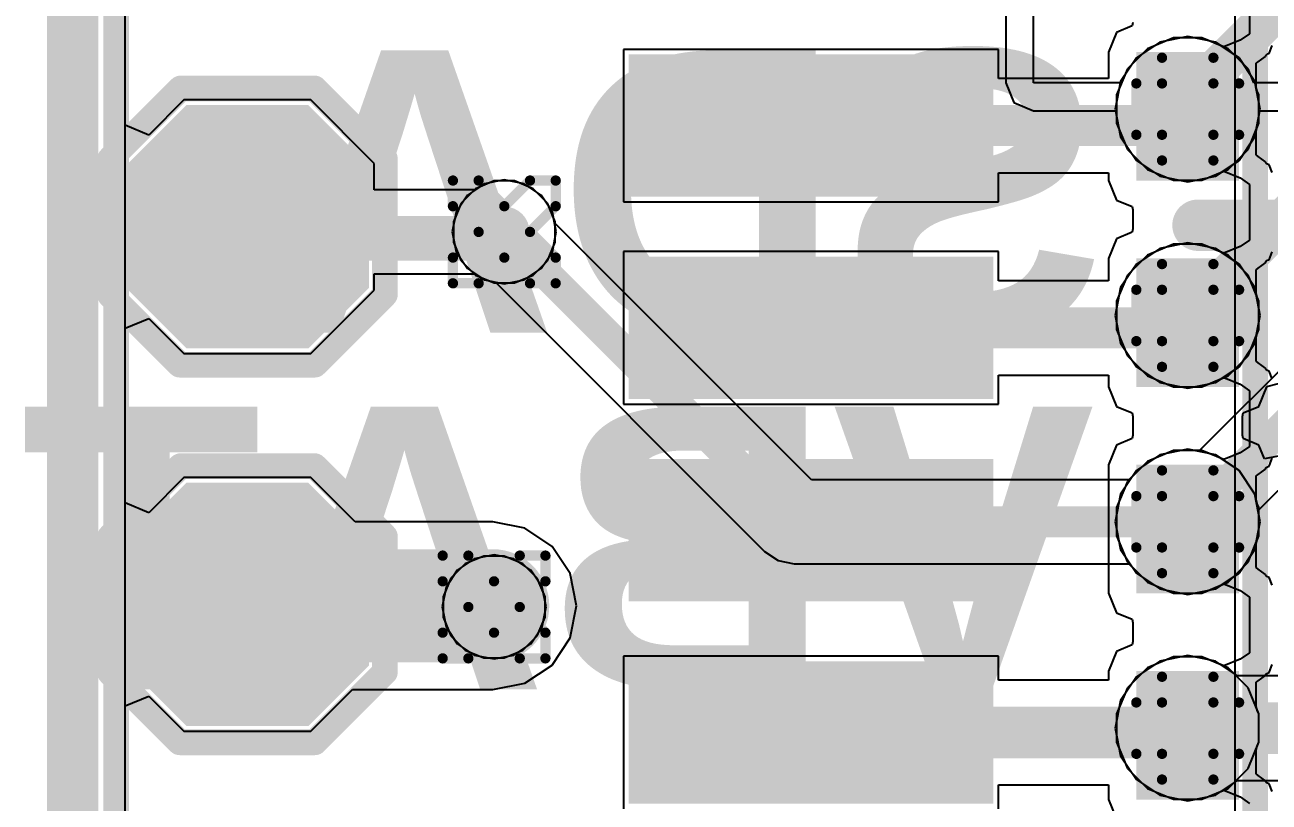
# Model space of a CAD drawing. Header units: inches. Extents: x 3 to 215, y 2 to 215.
# Drawn here: x 2.8657 to 3.1078, y 2.884 to 3.0353 of the extents above; entities that cross this region are included whole.
import ezdxf

# ---------------------------------------------------------------- set-up
doc = ezdxf.new("R2010")
doc.units = ezdxf.units.IN
doc.header["$MEASUREMENT"] = 0
for name, color, linetype in [('Board_Outline', 56, 'Continuous'), ('Bottom Layer', 5, 'Continuous'), ('Bottom Overlay', 54, 'Continuous'), ('Bottom Paste', 16, 'Continuous'), ('Bottom Solder', 6, 'Continuous'), ('Dimension', 6, 'Continuous'), ('Drill Drawing', 1, 'Continuous'), ('Layer 1', 16, 'Continuous'), ('Layer 2', 76, 'Continuous'), ('Pad Holes', 156, 'Continuous'), ('Top Layer', 1, 'Continuous'), ('Top Overlay', 2, 'Continuous'), ('Top Paste', 8, 'Continuous'), ('Top Solder', 216, 'Continuous'), ('Via Holes', 16, 'Continuous')]:
    doc.layers.add(name, color=color, linetype=linetype)
doc.styles.add('Arial_Bold', font='', dxfattribs={"height": 0.2})
doc.styles.get('Arial_Bold').set_extended_font_data('Arial', bold=True)

# ---------------------------------------------------------------- blocks, each defined once
blk = doc.blocks.new('ESP32_C3_MINI_1_H4_16')
at = {"layer": 'Board_Outline'}
blk.add_line((0.26378, -0.22441), (0.26378, 0.43701), dxfattribs=at)
at = {"layer": 'Top Overlay', "const_width": 0.005}
blk.add_lwpolyline([(0.25984, 0.43307), (0.25984, -0.22047)], dxfattribs=at)
blk = doc.blocks.new('T____________0_5___B_31')
at = {"layer": 'Bottom Layer'}
blk.add_hatch(color=5, dxfattribs=at).paths.add_polyline_path([(0.00984, 0.01969), (-0.00984, 0.01969), (-0.01969, 0.00984), (-0.01969, -0.00984), (-0.00984, -0.01969), (0.00984, -0.01969), (0.01969, -0.00984), (0.01969, 0.00984)])
at = {"layer": 'Bottom Paste'}
blk.add_hatch(color=16, dxfattribs=at).paths.add_polyline_path([(0.00984, 0.01969), (-0.00984, 0.01969), (-0.01969, 0.00984), (-0.01969, -0.00984), (-0.00984, -0.01969), (0.00984, -0.01969), (0.01969, -0.00984), (0.01969, 0.00984)])
at = {"layer": 'Bottom Solder'}
blk.add_hatch(color=6, dxfattribs=at).paths.add_polyline_path([(0.01184, 0.02369), (-0.01184, 0.02369), (-0.02369, 0.01184), (-0.02369, -0.01184), (-0.01184, -0.02369), (0.01184, -0.02369), (0.02369, -0.01184), (0.02369, 0.01184)])
at = {"layer": 'Bottom Overlay', "const_width": 0.005}
for points in [[(-0.01328, 0.02672), (-0.02684, 0.01316)], [(-0.01328, 0.02672), (0.01318, 0.02672)], [(0.01318, 0.02672), (0.02692, 0.01299)], [(-0.02684, 0.01316), (-0.02684, -0.01312)], [(0.02692, 0.01299), (0.02692, -0.01308)], [(-0.02684, -0.01312), (-0.01321, -0.02675)], [(0.02692, -0.01308), (0.01325, -0.02675)], [(-0.01321, -0.02675), (0.01325, -0.02675)]]:
    blk.add_lwpolyline(points, dxfattribs=at)
at = {"layer": 'Bottom Overlay', "const_width": 0.0025}
for points in [[(-0.01453, 0.02672, 1), (-0.01203, 0.02672, 1)], [(-0.01453, 0.02672, 1), (-0.01203, 0.02672, 1)], [(0.01193, 0.02672, 1), (0.01443, 0.02672, 1)], [(0.01193, 0.02672, 1), (0.01443, 0.02672, 1)], [(-0.02809, 0.01316, 1), (-0.02559, 0.01316, 1)], [(-0.02809, 0.01316, 1), (-0.02559, 0.01316, 1)], [(0.02567, 0.01299, 1), (0.02817, 0.01299, 1)], [(0.02567, 0.01299, 1), (0.02817, 0.01299, 1)], [(-0.02809, -0.01312, 1), (-0.02559, -0.01312, 1)], [(-0.02809, -0.01312, 1), (-0.02559, -0.01312, 1)], [(0.02567, -0.01308, 1), (0.02817, -0.01308, 1)], [(0.02567, -0.01308, 1), (0.02817, -0.01308, 1)], [(-0.01446, -0.02675, 1), (-0.01196, -0.02675, 1)], [(-0.01446, -0.02675, 1), (-0.01196, -0.02675, 1)], [(0.012, -0.02675, 1), (0.0145, -0.02675, 1)], [(0.012, -0.02675, 1), (0.0145, -0.02675, 1)]]:
    blk.add_lwpolyline(points, format="xyb", close=True, dxfattribs=at)
blk = doc.blocks.new('T____________0_5___B_34')
at = {"layer": 'Bottom Layer'}
blk.add_hatch(color=5, dxfattribs=at).paths.add_polyline_path([(0.00984, 0.01969), (-0.00984, 0.01969), (-0.01969, 0.00984), (-0.01969, -0.00984), (-0.00984, -0.01969), (0.00984, -0.01969), (0.01969, -0.00984), (0.01969, 0.00984)])
at = {"layer": 'Bottom Paste'}
blk.add_hatch(color=16, dxfattribs=at).paths.add_polyline_path([(0.00984, 0.01969), (-0.00984, 0.01969), (-0.01969, 0.00984), (-0.01969, -0.00984), (-0.00984, -0.01969), (0.00984, -0.01969), (0.01969, -0.00984), (0.01969, 0.00984)])
at = {"layer": 'Bottom Solder'}
blk.add_hatch(color=6, dxfattribs=at).paths.add_polyline_path([(0.01184, 0.02369), (-0.01184, 0.02369), (-0.02369, 0.01184), (-0.02369, -0.01184), (-0.01184, -0.02369), (0.01184, -0.02369), (0.02369, -0.01184), (0.02369, 0.01184)])
at = {"layer": 'Bottom Overlay', "const_width": 0.005}
for points in [[(-0.01328, 0.02672), (-0.02684, 0.01316)], [(-0.01328, 0.02672), (0.01318, 0.02672)], [(0.01318, 0.02672), (0.02692, 0.01299)], [(-0.02684, 0.01316), (-0.02684, -0.01312)], [(0.02692, 0.01299), (0.02692, -0.01308)], [(-0.02684, -0.01312), (-0.01321, -0.02675)], [(0.02692, -0.01308), (0.01325, -0.02675)], [(-0.01321, -0.02675), (0.01325, -0.02675)]]:
    blk.add_lwpolyline(points, dxfattribs=at)
at = {"layer": 'Bottom Overlay', "const_width": 0.0025}
for points in [[(-0.01453, 0.02672, 1), (-0.01203, 0.02672, 1)], [(-0.01453, 0.02672, 1), (-0.01203, 0.02672, 1)], [(0.01193, 0.02672, 1), (0.01443, 0.02672, 1)], [(0.01193, 0.02672, 1), (0.01443, 0.02672, 1)], [(-0.02809, 0.01316, 1), (-0.02559, 0.01316, 1)], [(-0.02809, 0.01316, 1), (-0.02559, 0.01316, 1)], [(0.02567, 0.01299, 1), (0.02817, 0.01299, 1)], [(0.02567, 0.01299, 1), (0.02817, 0.01299, 1)], [(-0.02809, -0.01312, 1), (-0.02559, -0.01312, 1)], [(-0.02809, -0.01312, 1), (-0.02559, -0.01312, 1)], [(0.02567, -0.01308, 1), (0.02817, -0.01308, 1)], [(0.02567, -0.01308, 1), (0.02817, -0.01308, 1)], [(-0.01446, -0.02675, 1), (-0.01196, -0.02675, 1)], [(-0.01446, -0.02675, 1), (-0.01196, -0.02675, 1)], [(0.012, -0.02675, 1), (0.0145, -0.02675, 1)], [(0.012, -0.02675, 1), (0.0145, -0.02675, 1)]]:
    blk.add_lwpolyline(points, format="xyb", close=True, dxfattribs=at)
blk = doc.blocks.new('V________T______36')
at = {"layer": 'Top Layer'}
for points in [[(-0.17323, 0.08514), (-0.12598, 0.08514), (-0.12598, 0.01427), (-0.17323, 0.01427)], [(0.12598, 0.08514), (0.17323, 0.08514), (0.17323, 0.01427), (0.12598, 0.01427)], [(-0.10827, -0.01821), (-0.08858, -0.01821), (-0.08858, -0.0812), (-0.10827, -0.0812)], [(-0.0689, -0.01821), (-0.04921, -0.01821), (-0.04921, -0.0812), (-0.0689, -0.0812)], [(-0.02953, -0.01821), (-0.00984, -0.01821), (-0.00984, -0.0812), (-0.02953, -0.0812)], [(0.00984, -0.01821), (0.02953, -0.01821), (0.02953, -0.0812), (0.00984, -0.0812)], [(0.04921, -0.01821), (0.0689, -0.01821), (0.0689, -0.0812), (0.04921, -0.0812)], [(0.08858, -0.01821), (0.10827, -0.01821), (0.10827, -0.0812), (0.08858, -0.0812)]]:
    blk.add_hatch(color=1, dxfattribs=at).paths.add_polyline_path(points)
at = {"layer": 'Top Paste'}
for points in [[(-0.17323, 0.08514), (-0.12598, 0.08514), (-0.12598, 0.01427), (-0.17323, 0.01427)], [(0.12598, 0.08514), (0.17323, 0.08514), (0.17323, 0.01427), (0.12598, 0.01427)], [(-0.10827, -0.01821), (-0.08858, -0.01821), (-0.08858, -0.0812), (-0.10827, -0.0812)], [(-0.0689, -0.01821), (-0.04921, -0.01821), (-0.04921, -0.0812), (-0.0689, -0.0812)], [(-0.02953, -0.01821), (-0.00984, -0.01821), (-0.00984, -0.0812), (-0.02953, -0.0812)], [(0.00984, -0.01821), (0.02953, -0.01821), (0.02953, -0.0812), (0.00984, -0.0812)], [(0.04921, -0.01821), (0.0689, -0.01821), (0.0689, -0.0812), (0.04921, -0.0812)], [(0.08858, -0.01821), (0.10827, -0.01821), (0.10827, -0.0812), (0.08858, -0.0812)]]:
    blk.add_hatch(color=8, dxfattribs=at).paths.add_polyline_path(points)
at = {"layer": 'Top Solder'}
for points in [[(-0.17723, 0.08914), (-0.12198, 0.08914), (-0.12198, 0.01027), (-0.17723, 0.01027)], [(0.12198, 0.08914), (0.17723, 0.08914), (0.17723, 0.01027), (0.12198, 0.01027)], [(-0.11227, -0.01421), (-0.08458, -0.01421), (-0.08458, -0.0852), (-0.11227, -0.0852)], [(-0.0729, -0.01421), (-0.04521, -0.01421), (-0.04521, -0.0852), (-0.0729, -0.0852)], [(-0.03353, -0.01421), (-0.00584, -0.01421), (-0.00584, -0.0852), (-0.03353, -0.0852)], [(0.00584, -0.01421), (0.03353, -0.01421), (0.03353, -0.0852), (0.00584, -0.0852)], [(0.04521, -0.01421), (0.0729, -0.01421), (0.0729, -0.0852), (0.04521, -0.0852)], [(0.08458, -0.01421), (0.11227, -0.01421), (0.11227, -0.0852), (0.08458, -0.0852)]]:
    blk.add_hatch(color=216, dxfattribs=at).paths.add_polyline_path(points)
at = {"layer": 'Top Overlay', "const_width": 0.005}
for points in [[(-0.11356, 0.08556), (0.11544, 0.08556)], [(-0.15981, -0.00474), (-0.15981, -0.04528)], [(0.15981, -0.00474), (0.15981, -0.04528)], [(-0.15981, -0.04528), (-0.12128, -0.04528)], [(0.12128, -0.04528), (0.15981, -0.04528)], [(-0.124, -0.056), (-0.124, -0.066)], [(-0.124, -0.056), (-0.119, -0.061)], [(-0.119, -0.061), (-0.124, -0.066)]]:
    blk.add_lwpolyline(points, dxfattribs=at)
at = {"layer": 'Top Overlay', "const_width": 0.0025}
for points in [[(-0.11481, 0.08556, 1), (-0.11231, 0.08556, 1)], [(0.11419, 0.08556, 1), (0.11669, 0.08556, 1)], [(-0.16106, -0.00474, 1), (-0.15856, -0.00474, 1)], [(0.15856, -0.00474, 1), (0.16106, -0.00474, 1)], [(-0.16106, -0.04528, 1), (-0.15856, -0.04528, 1)], [(-0.16106, -0.04528, 1), (-0.15856, -0.04528, 1)], [(-0.12253, -0.04528, 1), (-0.12003, -0.04528, 1)], [(0.12003, -0.04528, 1), (0.12253, -0.04528, 1)], [(0.15856, -0.04528, 1), (0.16106, -0.04528, 1)], [(0.15856, -0.04528, 1), (0.16106, -0.04528, 1)], [(-0.12525, -0.056, 1), (-0.12275, -0.056, 1)], [(-0.12525, -0.056, 1), (-0.12275, -0.056, 1)], [(-0.12025, -0.061, 1), (-0.11775, -0.061, 1)], [(-0.12025, -0.061, 1), (-0.11775, -0.061, 1)], [(-0.12525, -0.066, 1), (-0.12275, -0.066, 1)], [(-0.12525, -0.066, 1), (-0.12275, -0.066, 1)]]:
    blk.add_lwpolyline(points, format="xyb", close=True, dxfattribs=at)

msp = doc.modelspace()

# ---------------------------------------------------------------- hatches: boundary and pattern name
at = {"layer": 'Bottom Layer'}
h = msp.add_hatch(color=5, dxfattribs=at)
edge = h.paths.add_edge_path()
edge.add_arc((2.959, 2.995), 0.00492, 0, 360)
h = msp.add_hatch(color=5, dxfattribs=at)
edge = h.paths.add_edge_path()
edge.add_arc((2.957, 2.922), 0.00492, 0, 360)
at = {"layer": 'Bottom Solder'}
h = msp.add_hatch(color=6, dxfattribs=at)
edge = h.paths.add_edge_path()
edge.add_arc((3.092, 3.0189), 0.00886, 0, 360)
h = msp.add_hatch(color=6, dxfattribs=at)
edge = h.paths.add_edge_path()
edge.add_arc((3.092, 2.97874), 0.00886, 0, 360)
h = msp.add_hatch(color=6, dxfattribs=at)
edge = h.paths.add_edge_path()
edge.add_arc((3.092, 2.93858), 0.00886, 0, 360)
h = msp.add_hatch(color=6, dxfattribs=at)
edge = h.paths.add_edge_path()
edge.add_arc((3.092, 2.89842), 0.00886, 0, 360)
at = {"layer": 'Layer 1'}
h = msp.add_hatch(color=16, dxfattribs=at)
edge = h.paths.add_edge_path()
edge.add_arc((2.959, 2.995), 0.00492, 0, 360)
h = msp.add_hatch(color=16, dxfattribs=at)
edge = h.paths.add_edge_path()
edge.add_arc((2.957, 2.922), 0.00492, 0, 360)
at = {"layer": 'Layer 2'}
h = msp.add_hatch(color=76, dxfattribs=at)
edge = h.paths.add_edge_path()
edge.add_arc((2.959, 2.995), 0.00492, 0, 360)
h = msp.add_hatch(color=76, dxfattribs=at)
edge = h.paths.add_edge_path()
edge.add_arc((2.957, 2.922), 0.00492, 0, 360)
at = {"layer": 'Pad Holes'}
h = msp.add_hatch(color=7, dxfattribs=at)
edge = h.paths.add_edge_path()
edge.add_arc((3.092, 3.0189), 0.00886, 0, 360)
h = msp.add_hatch(color=7, dxfattribs=at)
edge = h.paths.add_edge_path()
edge.add_arc((3.092, 2.97874), 0.00886, 0, 360)
h = msp.add_hatch(color=7, dxfattribs=at)
edge = h.paths.add_edge_path()
edge.add_arc((3.092, 2.93858), 0.00886, 0, 360)
h = msp.add_hatch(color=7, dxfattribs=at)
edge = h.paths.add_edge_path()
edge.add_arc((3.092, 2.89842), 0.00886, 0, 360)
at = {"layer": 'Top Layer'}
for points in [[(3.082, 3.005), (3.102, 3.005), (3.102, 3.03), (3.082, 3.03)], [(3.082, 2.96484), (3.102, 2.96484), (3.102, 2.98984), (3.082, 2.98984)], [(3.082, 2.92469), (3.102, 2.92469), (3.102, 2.94969), (3.082, 2.94969)], [(3.082, 2.88453), (3.102, 2.88453), (3.102, 2.90953), (3.082, 2.90953)]]:
    msp.add_hatch(color=1, dxfattribs=at).paths.add_polyline_path(points)
h = msp.add_hatch(color=1, dxfattribs=at)
edge = h.paths.add_edge_path()
edge.add_arc((2.959, 2.995), 0.00492, 0, 360)
h = msp.add_hatch(color=1, dxfattribs=at)
edge = h.paths.add_edge_path()
edge.add_arc((2.957, 2.922), 0.00492, 0, 360)
at = {"layer": 'Top Solder'}
h = msp.add_hatch(color=216, dxfattribs=at)
edge = h.paths.add_edge_path()
edge.add_arc((3.092, 3.0189), 0.00886, 0, 360)
h = msp.add_hatch(color=216, dxfattribs=at)
edge = h.paths.add_edge_path()
edge.add_arc((3.092, 2.97874), 0.00886, 0, 360)
h = msp.add_hatch(color=216, dxfattribs=at)
edge = h.paths.add_edge_path()
edge.add_arc((3.092, 2.93858), 0.00886, 0, 360)
h = msp.add_hatch(color=216, dxfattribs=at)
edge = h.paths.add_edge_path()
edge.add_arc((3.092, 2.89842), 0.00886, 0, 360)
at = {"layer": 'Via Holes'}
h = msp.add_hatch(color=7, dxfattribs=at)
edge = h.paths.add_edge_path()
edge.add_arc((2.959, 2.995), 0.00394, 0, 360)
h = msp.add_hatch(color=7, dxfattribs=at)
edge = h.paths.add_edge_path()
edge.add_arc((2.957, 2.922), 0.00394, 0, 360)

# ---------------------------------------------------------------- linework, layer by layer
at = {"layer": 'Board_Outline', "const_width": 0.01}
msp.add_lwpolyline([(2.875, 2.814), (2.875, 3.1786)], dxfattribs=at)
at = {"layer": 'Bottom Layer'}
for p, q in [((2.8852, 3.01576), (2.8852, 3.04974)), ((3.08659, 3.03195), (3.08201, 3.02889)), ((3.092, 3.03303), (3.08659, 3.03195)), ((3.09741, 3.03195), (3.092, 3.03303)), ((3.10199, 3.02889), (3.09741, 3.03195)), ((3.08201, 3.02889), (3.07895, 3.0243)), ((3.10505, 3.0243), (3.10199, 3.02889)), ((3.07895, 3.0243), (3.07787, 3.0189)), ((3.10613, 3.0189), (3.10505, 3.0243)), ((2.89666, 3.02068), (2.88981, 3.01384)), ((2.92134, 3.02068), (2.89666, 3.02068)), ((2.93369, 3.00834), (2.92134, 3.02068)), ((3.07787, 3.0189), (3.07895, 3.01349)), ((3.10505, 3.01349), (3.10613, 3.0189)), ((2.88981, 3.01384), (2.8852, 3.01576)), ((3.07895, 3.01349), (3.08201, 3.0089)), ((3.10199, 3.0089), (3.10505, 3.01349)), ((2.93369, 3.00316), (2.93369, 3.00834)), ((3.08201, 3.0089), (3.08659, 3.00584)), ((3.09741, 3.00584), (3.10199, 3.0089)), ((2.959, 3.00512), (2.95513, 3.00435)), ((2.96287, 3.00435), (2.959, 3.00512)), ((3.08659, 3.00584), (3.092, 3.00477)), ((3.092, 3.00477), (3.09741, 3.00584)), ((2.95335, 3.00316), (2.93369, 3.00316)), ((2.95513, 3.00435), (2.95335, 3.00316)), ((2.96615, 3.00215), (2.96287, 3.00435)), ((2.96835, 2.99887), (2.96615, 3.00215)), ((2.96912, 2.995), (2.96835, 2.99887)), ((2.96835, 2.99113), (2.96912, 2.995)), ((2.96615, 2.98785), (2.96835, 2.99113)), ((3.08659, 2.99179), (3.08201, 2.98873)), ((3.092, 2.99287), (3.08659, 2.99179)), ((3.09741, 2.99179), (3.092, 2.99287)), ((3.10199, 2.98873), (3.09741, 2.99179)), ((3.08201, 2.98873), (3.07895, 2.98415)), ((3.10505, 2.98415), (3.10199, 2.98873)), ((2.93369, 2.98366), (2.93369, 2.98684)), ((2.93369, 2.98684), (2.95335, 2.98684)), ((2.95335, 2.98684), (2.95513, 2.98565)), ((2.96287, 2.98565), (2.96615, 2.98785)), ((2.92134, 2.97132), (2.93369, 2.98366)), ((2.95513, 2.98565), (2.959, 2.98488)), ((2.959, 2.98488), (2.96287, 2.98565)), ((3.07895, 2.98415), (3.07787, 2.97874)), ((3.10613, 2.97874), (3.10505, 2.98415)), ((3.07787, 2.97874), (3.07895, 2.97333)), ((3.10505, 2.97333), (3.10613, 2.97874)), ((2.8852, 2.97624), (2.88981, 2.97816)), ((2.8852, 2.94226), (2.8852, 2.97624)), ((2.88981, 2.97816), (2.89666, 2.97132)), ((2.89666, 2.97132), (2.92134, 2.97132)), ((3.07895, 2.97333), (3.08201, 2.96875)), ((3.10199, 2.96875), (3.10505, 2.97333)), ((3.08201, 2.96875), (3.08659, 2.96569)), ((3.09741, 2.96569), (3.10199, 2.96875)), ((3.08659, 2.96569), (3.092, 2.96461)), ((3.092, 2.96461), (3.09741, 2.96569)), ((3.092, 2.95271), (3.08659, 2.95164)), ((3.09741, 2.95164), (3.092, 2.95271)), ((3.08659, 2.95164), (3.08201, 2.94857)), ((3.10199, 2.94857), (3.09741, 2.95164)), ((2.89666, 2.94719), (2.88981, 2.94034)), ((2.92134, 2.94719), (2.89666, 2.94719)), ((2.92996, 2.93856), (2.92134, 2.94719)), ((3.08201, 2.94857), (3.07895, 2.94399)), ((3.10505, 2.94399), (3.10199, 2.94857)), ((2.88981, 2.94034), (2.8852, 2.94226)), ((3.07895, 2.94399), (3.07787, 2.93858)), ((3.10613, 2.93858), (3.10505, 2.94399)), ((2.95675, 2.93856), (2.92996, 2.93856)), ((2.96299, 2.93732), (2.95675, 2.93856)), ((2.96829, 2.93379), (2.96299, 2.93732)), ((3.07787, 2.93858), (3.07895, 2.93317)), ((3.10505, 2.93317), (3.10613, 2.93858)), ((2.97182, 2.92849), (2.96829, 2.93379)), ((3.07895, 2.93317), (3.08201, 2.92859)), ((3.10199, 2.92859), (3.10505, 2.93317)), ((2.97306, 2.92225), (2.97182, 2.92849)), ((3.08201, 2.92859), (3.08659, 2.92553)), ((3.09741, 2.92553), (3.10199, 2.92859)), ((3.08659, 2.92553), (3.092, 2.92445)), ((3.092, 2.92445), (3.09741, 2.92553)), ((2.97182, 2.91601), (2.97306, 2.92225)), ((2.96829, 2.91071), (2.97182, 2.91601)), ((2.96299, 2.90718), (2.96829, 2.91071)), ((3.08659, 2.91148), (3.08201, 2.90842)), ((3.092, 2.91255), (3.08659, 2.91148)), ((3.09741, 2.91148), (3.092, 2.91255)), ((3.10168, 2.90862), (3.09741, 2.91148)), ((3.08201, 2.90842), (3.07895, 2.90383)), ((3.15733, 2.90862), (3.10168, 2.90862)), ((2.92134, 2.89782), (2.92946, 2.90594)), ((2.92946, 2.90594), (2.95675, 2.90594)), ((2.95675, 2.90594), (2.96299, 2.90718)), ((2.8852, 2.90274), (2.88981, 2.90466)), ((2.88981, 2.90466), (2.89666, 2.89782)), ((3.07895, 2.90383), (3.07787, 2.89842)), ((2.8852, 2.8242), (2.8852, 2.90274)), ((2.89666, 2.89782), (2.92134, 2.89782)), ((3.07787, 2.89842), (3.07895, 2.89302)), ((3.07895, 2.89302), (3.08201, 2.88843)), ((3.08201, 2.88843), (3.08659, 2.88537)), ((3.09741, 2.88537), (3.10168, 2.88823)), ((3.10168, 2.88823), (3.15311, 2.88823)), ((3.08659, 2.88537), (3.092, 2.88429)), ((3.092, 2.88429), (3.09741, 2.88537))]:
    msp.add_line(p, q, dxfattribs=at)
for points, const_width in [([(2.909, 2.996), (2.91, 2.995)], 0.006), ([(2.91, 2.995), (2.959, 2.995)], 0.006), ([(2.90925, 2.92225), (2.95675, 2.92225)], 0.022), ([(2.909, 2.9225), (2.90925, 2.92225)], 0.008), ([(2.95675, 2.92225), (2.957, 2.922)], 0.008), ([(3.092, 2.89842), (3.15733, 2.89842)], 0.01)]:
    msp.add_lwpolyline(points, dxfattribs=dict(at, const_width=const_width))
for points, const_width in [([(2.9075, 2.996, 1), (2.9105, 2.996, 1)], 0.003), ([(2.9085, 2.995, 1), (2.9115, 2.995, 1)], 0.003), ([(2.9085, 2.995, 1), (2.9115, 2.995, 1)], 0.003), ([(2.9575, 2.995, 1), (2.9605, 2.995, 1)], 0.003), ([(2.90375, 2.92225, 1), (2.91475, 2.92225, 1)], 0.011), ([(2.95125, 2.92225, 1), (2.96225, 2.92225, 1)], 0.011), ([(2.907, 2.9225, 1), (2.911, 2.9225, 1)], 0.004), ([(2.90725, 2.92225, 1), (2.91125, 2.92225, 1)], 0.004), ([(2.95475, 2.92225, 1), (2.95875, 2.92225, 1)], 0.004), ([(2.955, 2.922, 1), (2.959, 2.922, 1)], 0.004), ([(3.0895, 2.89842, 1), (3.0945, 2.89842, 1)], 0.005)]:
    msp.add_lwpolyline(points, format="xyb", close=True, dxfattribs=dict(at, const_width=const_width))
at = {"layer": 'Dimension', "const_width": 0.01}
msp.add_lwpolyline([(3.094, 2.9963), (3.8824, 2.9963)], dxfattribs=at)
at = {"layer": 'Dimension', "const_width": 0.005}
msp.add_lwpolyline([(3.0915, 2.9963, 1), (3.0965, 2.9963, 1)], format="xyb", close=True, dxfattribs=at)
at = {"layer": 'Drill Drawing', "const_width": 0.002}
for points in [[(3.087, 3.0239), (3.087, 3.0289)], [(3.087, 3.0289), (3.097, 3.0289)], [(3.097, 3.0239), (3.097, 3.0289)], [(3.082, 3.0139), (3.082, 3.0239)], [(3.082, 3.0239), (3.087, 3.0239)], [(3.097, 3.0239), (3.102, 3.0239)], [(3.102, 3.0139), (3.102, 3.0239)], [(3.082, 3.0139), (3.087, 3.0139)], [(3.087, 3.0089), (3.087, 3.0139)], [(3.097, 3.0139), (3.102, 3.0139)], [(3.097, 3.0089), (3.097, 3.0139)], [(3.087, 3.0089), (3.097, 3.0089)], [(2.949, 3), (2.949, 3.005)], [(2.949, 3.005), (2.954, 3.005)], [(2.954, 3.005), (2.959, 3)], [(2.959, 3), (2.964, 3.005)], [(2.964, 3.005), (2.969, 3.005)], [(2.969, 3), (2.969, 3.005)], [(2.949, 3), (2.954, 2.995)], [(2.964, 2.995), (2.969, 3)], [(2.949, 2.99), (2.954, 2.995)], [(2.964, 2.995), (2.969, 2.99)], [(2.949, 2.985), (2.949, 2.99)], [(2.954, 2.985), (2.959, 2.99)], [(2.959, 2.99), (2.964, 2.985)], [(2.969, 2.985), (2.969, 2.99)], [(3.087, 2.98374), (3.087, 2.98874)], [(3.087, 2.98874), (3.097, 2.98874)], [(3.097, 2.98374), (3.097, 2.98874)], [(2.949, 2.985), (2.954, 2.985)], [(2.964, 2.985), (2.969, 2.985)], [(3.082, 2.97374), (3.082, 2.98374)], [(3.082, 2.98374), (3.087, 2.98374)], [(3.097, 2.98374), (3.102, 2.98374)], [(3.102, 2.97374), (3.102, 2.98374)], [(3.082, 2.97374), (3.087, 2.97374)], [(3.087, 2.96874), (3.087, 2.97374)], [(3.097, 2.97374), (3.102, 2.97374)], [(3.097, 2.96874), (3.097, 2.97374)], [(3.087, 2.96874), (3.097, 2.96874)], [(3.087, 2.94358), (3.087, 2.94858)], [(3.087, 2.94858), (3.097, 2.94858)], [(3.097, 2.94358), (3.097, 2.94858)], [(3.082, 2.93358), (3.082, 2.94358)], [(3.082, 2.94358), (3.087, 2.94358)], [(3.097, 2.94358), (3.102, 2.94358)], [(3.102, 2.93358), (3.102, 2.94358)], [(2.947, 2.927), (2.947, 2.932)], [(2.947, 2.932), (2.952, 2.932)], [(2.952, 2.932), (2.957, 2.927)], [(2.957, 2.927), (2.962, 2.932)], [(2.962, 2.932), (2.967, 2.932)], [(2.967, 2.927), (2.967, 2.932)], [(3.082, 2.93358), (3.087, 2.93358)], [(3.087, 2.92858), (3.087, 2.93358)], [(3.097, 2.93358), (3.102, 2.93358)], [(3.097, 2.92858), (3.097, 2.93358)], [(2.947, 2.927), (2.952, 2.922)], [(2.962, 2.922), (2.967, 2.927)], [(3.087, 2.92858), (3.097, 2.92858)], [(2.947, 2.917), (2.952, 2.922)], [(2.962, 2.922), (2.967, 2.917)], [(2.947, 2.912), (2.947, 2.917)], [(2.952, 2.912), (2.957, 2.917)], [(2.957, 2.917), (2.962, 2.912)], [(2.967, 2.912), (2.967, 2.917)], [(2.947, 2.912), (2.952, 2.912)], [(2.962, 2.912), (2.967, 2.912)], [(3.087, 2.90342), (3.087, 2.90842)], [(3.087, 2.90842), (3.097, 2.90842)], [(3.097, 2.90342), (3.097, 2.90842)], [(3.082, 2.89342), (3.082, 2.90342)], [(3.082, 2.90342), (3.087, 2.90342)], [(3.097, 2.90342), (3.102, 2.90342)], [(3.102, 2.89342), (3.102, 2.90342)], [(3.082, 2.89342), (3.087, 2.89342)], [(3.087, 2.88842), (3.087, 2.89342)], [(3.097, 2.89342), (3.102, 2.89342)], [(3.097, 2.88842), (3.097, 2.89342)], [(3.087, 2.88842), (3.097, 2.88842)]]:
    msp.add_lwpolyline(points, dxfattribs=at)
at = {"layer": 'Drill Drawing', "const_width": 0.001}
for points in [[(3.0865, 3.0289, 1), (3.0875, 3.0289, 1)], [(3.0865, 3.0289, 1), (3.0875, 3.0289, 1)], [(3.0965, 3.0289, 1), (3.0975, 3.0289, 1)], [(3.0965, 3.0289, 1), (3.0975, 3.0289, 1)], [(3.0815, 3.0239, 1), (3.0825, 3.0239, 1)], [(3.0815, 3.0239, 1), (3.0825, 3.0239, 1)], [(3.0865, 3.0239, 1), (3.0875, 3.0239, 1)], [(3.0865, 3.0239, 1), (3.0875, 3.0239, 1)], [(3.0965, 3.0239, 1), (3.0975, 3.0239, 1)], [(3.0965, 3.0239, 1), (3.0975, 3.0239, 1)], [(3.1015, 3.0239, 1), (3.1025, 3.0239, 1)], [(3.1015, 3.0239, 1), (3.1025, 3.0239, 1)], [(3.0815, 3.0139, 1), (3.0825, 3.0139, 1)], [(3.0815, 3.0139, 1), (3.0825, 3.0139, 1)], [(3.0865, 3.0139, 1), (3.0875, 3.0139, 1)], [(3.0865, 3.0139, 1), (3.0875, 3.0139, 1)], [(3.0965, 3.0139, 1), (3.0975, 3.0139, 1)], [(3.0965, 3.0139, 1), (3.0975, 3.0139, 1)], [(3.1015, 3.0139, 1), (3.1025, 3.0139, 1)], [(3.1015, 3.0139, 1), (3.1025, 3.0139, 1)], [(3.0865, 3.0089, 1), (3.0875, 3.0089, 1)], [(3.0865, 3.0089, 1), (3.0875, 3.0089, 1)], [(3.0965, 3.0089, 1), (3.0975, 3.0089, 1)], [(3.0965, 3.0089, 1), (3.0975, 3.0089, 1)], [(2.9485, 3.005, 1), (2.9495, 3.005, 1)], [(2.9485, 3.005, 1), (2.9495, 3.005, 1)], [(2.9535, 3.005, 1), (2.9545, 3.005, 1)], [(2.9535, 3.005, 1), (2.9545, 3.005, 1)], [(2.9635, 3.005, 1), (2.9645, 3.005, 1)], [(2.9635, 3.005, 1), (2.9645, 3.005, 1)], [(2.9685, 3.005, 1), (2.9695, 3.005, 1)], [(2.9685, 3.005, 1), (2.9695, 3.005, 1)], [(2.9485, 3, 1), (2.9495, 3, 1)], [(2.9485, 3, 1), (2.9495, 3, 1)], [(2.9585, 3, 1), (2.9595, 3, 1)], [(2.9585, 3, 1), (2.9595, 3, 1)], [(2.9685, 3, 1), (2.9695, 3, 1)], [(2.9685, 3, 1), (2.9695, 3, 1)], [(2.9535, 2.995, 1), (2.9545, 2.995, 1)], [(2.9535, 2.995, 1), (2.9545, 2.995, 1)], [(2.9635, 2.995, 1), (2.9645, 2.995, 1)], [(2.9635, 2.995, 1), (2.9645, 2.995, 1)], [(2.9485, 2.99, 1), (2.9495, 2.99, 1)], [(2.9485, 2.99, 1), (2.9495, 2.99, 1)], [(2.9585, 2.99, 1), (2.9595, 2.99, 1)], [(2.9585, 2.99, 1), (2.9595, 2.99, 1)], [(2.9685, 2.99, 1), (2.9695, 2.99, 1)], [(2.9685, 2.99, 1), (2.9695, 2.99, 1)], [(3.0865, 2.98874, 1), (3.0875, 2.98874, 1)], [(3.0865, 2.98874, 1), (3.0875, 2.98874, 1)], [(3.0965, 2.98874, 1), (3.0975, 2.98874, 1)], [(3.0965, 2.98874, 1), (3.0975, 2.98874, 1)], [(2.9485, 2.985, 1), (2.9495, 2.985, 1)], [(2.9485, 2.985, 1), (2.9495, 2.985, 1)], [(2.9535, 2.985, 1), (2.9545, 2.985, 1)], [(2.9535, 2.985, 1), (2.9545, 2.985, 1)], [(2.9635, 2.985, 1), (2.9645, 2.985, 1)], [(2.9635, 2.985, 1), (2.9645, 2.985, 1)], [(2.9685, 2.985, 1), (2.9695, 2.985, 1)], [(2.9685, 2.985, 1), (2.9695, 2.985, 1)], [(3.0815, 2.98374, 1), (3.0825, 2.98374, 1)], [(3.0815, 2.98374, 1), (3.0825, 2.98374, 1)], [(3.0865, 2.98374, 1), (3.0875, 2.98374, 1)], [(3.0865, 2.98374, 1), (3.0875, 2.98374, 1)], [(3.0965, 2.98374, 1), (3.0975, 2.98374, 1)], [(3.0965, 2.98374, 1), (3.0975, 2.98374, 1)], [(3.1015, 2.98374, 1), (3.1025, 2.98374, 1)], [(3.1015, 2.98374, 1), (3.1025, 2.98374, 1)], [(3.0815, 2.97374, 1), (3.0825, 2.97374, 1)], [(3.0815, 2.97374, 1), (3.0825, 2.97374, 1)], [(3.0865, 2.97374, 1), (3.0875, 2.97374, 1)], [(3.0865, 2.97374, 1), (3.0875, 2.97374, 1)], [(3.0965, 2.97374, 1), (3.0975, 2.97374, 1)], [(3.0965, 2.97374, 1), (3.0975, 2.97374, 1)], [(3.1015, 2.97374, 1), (3.1025, 2.97374, 1)], [(3.1015, 2.97374, 1), (3.1025, 2.97374, 1)], [(3.0865, 2.96874, 1), (3.0875, 2.96874, 1)], [(3.0865, 2.96874, 1), (3.0875, 2.96874, 1)], [(3.0965, 2.96874, 1), (3.0975, 2.96874, 1)], [(3.0965, 2.96874, 1), (3.0975, 2.96874, 1)], [(3.0865, 2.94858, 1), (3.0875, 2.94858, 1)], [(3.0865, 2.94858, 1), (3.0875, 2.94858, 1)], [(3.0965, 2.94858, 1), (3.0975, 2.94858, 1)], [(3.0965, 2.94858, 1), (3.0975, 2.94858, 1)], [(3.0815, 2.94358, 1), (3.0825, 2.94358, 1)], [(3.0815, 2.94358, 1), (3.0825, 2.94358, 1)], [(3.0865, 2.94358, 1), (3.0875, 2.94358, 1)], [(3.0865, 2.94358, 1), (3.0875, 2.94358, 1)], [(3.0965, 2.94358, 1), (3.0975, 2.94358, 1)], [(3.0965, 2.94358, 1), (3.0975, 2.94358, 1)], [(3.1015, 2.94358, 1), (3.1025, 2.94358, 1)], [(3.1015, 2.94358, 1), (3.1025, 2.94358, 1)], [(2.9465, 2.932, 1), (2.9475, 2.932, 1)], [(2.9465, 2.932, 1), (2.9475, 2.932, 1)], [(2.9515, 2.932, 1), (2.9525, 2.932, 1)], [(2.9515, 2.932, 1), (2.9525, 2.932, 1)], [(2.9615, 2.932, 1), (2.9625, 2.932, 1)], [(2.9615, 2.932, 1), (2.9625, 2.932, 1)], [(2.9665, 2.932, 1), (2.9675, 2.932, 1)], [(2.9665, 2.932, 1), (2.9675, 2.932, 1)], [(3.0815, 2.93358, 1), (3.0825, 2.93358, 1)], [(3.0815, 2.93358, 1), (3.0825, 2.93358, 1)], [(3.0865, 2.93358, 1), (3.0875, 2.93358, 1)], [(3.0865, 2.93358, 1), (3.0875, 2.93358, 1)], [(3.0965, 2.93358, 1), (3.0975, 2.93358, 1)], [(3.0965, 2.93358, 1), (3.0975, 2.93358, 1)], [(3.1015, 2.93358, 1), (3.1025, 2.93358, 1)], [(3.1015, 2.93358, 1), (3.1025, 2.93358, 1)], [(2.9465, 2.927, 1), (2.9475, 2.927, 1)], [(2.9465, 2.927, 1), (2.9475, 2.927, 1)], [(2.9565, 2.927, 1), (2.9575, 2.927, 1)], [(2.9565, 2.927, 1), (2.9575, 2.927, 1)], [(2.9665, 2.927, 1), (2.9675, 2.927, 1)], [(2.9665, 2.927, 1), (2.9675, 2.927, 1)], [(3.0865, 2.92858, 1), (3.0875, 2.92858, 1)], [(3.0865, 2.92858, 1), (3.0875, 2.92858, 1)], [(3.0965, 2.92858, 1), (3.0975, 2.92858, 1)], [(3.0965, 2.92858, 1), (3.0975, 2.92858, 1)], [(2.9515, 2.922, 1), (2.9525, 2.922, 1)], [(2.9515, 2.922, 1), (2.9525, 2.922, 1)], [(2.9615, 2.922, 1), (2.9625, 2.922, 1)], [(2.9615, 2.922, 1), (2.9625, 2.922, 1)], [(2.9465, 2.917, 1), (2.9475, 2.917, 1)], [(2.9465, 2.917, 1), (2.9475, 2.917, 1)], [(2.9565, 2.917, 1), (2.9575, 2.917, 1)], [(2.9565, 2.917, 1), (2.9575, 2.917, 1)], [(2.9665, 2.917, 1), (2.9675, 2.917, 1)], [(2.9665, 2.917, 1), (2.9675, 2.917, 1)], [(2.9465, 2.912, 1), (2.9475, 2.912, 1)], [(2.9465, 2.912, 1), (2.9475, 2.912, 1)], [(2.9515, 2.912, 1), (2.9525, 2.912, 1)], [(2.9515, 2.912, 1), (2.9525, 2.912, 1)], [(2.9615, 2.912, 1), (2.9625, 2.912, 1)], [(2.9615, 2.912, 1), (2.9625, 2.912, 1)], [(2.9665, 2.912, 1), (2.9675, 2.912, 1)], [(2.9665, 2.912, 1), (2.9675, 2.912, 1)], [(3.0865, 2.90842, 1), (3.0875, 2.90842, 1)], [(3.0865, 2.90842, 1), (3.0875, 2.90842, 1)], [(3.0965, 2.90842, 1), (3.0975, 2.90842, 1)], [(3.0965, 2.90842, 1), (3.0975, 2.90842, 1)], [(3.0815, 2.90342, 1), (3.0825, 2.90342, 1)], [(3.0815, 2.90342, 1), (3.0825, 2.90342, 1)], [(3.0865, 2.90342, 1), (3.0875, 2.90342, 1)], [(3.0865, 2.90342, 1), (3.0875, 2.90342, 1)], [(3.0965, 2.90342, 1), (3.0975, 2.90342, 1)], [(3.0965, 2.90342, 1), (3.0975, 2.90342, 1)], [(3.1015, 2.90342, 1), (3.1025, 2.90342, 1)], [(3.1015, 2.90342, 1), (3.1025, 2.90342, 1)], [(3.0815, 2.89342, 1), (3.0825, 2.89342, 1)], [(3.0815, 2.89342, 1), (3.0825, 2.89342, 1)], [(3.0865, 2.89342, 1), (3.0875, 2.89342, 1)], [(3.0865, 2.89342, 1), (3.0875, 2.89342, 1)], [(3.0965, 2.89342, 1), (3.0975, 2.89342, 1)], [(3.0965, 2.89342, 1), (3.0975, 2.89342, 1)], [(3.1015, 2.89342, 1), (3.1025, 2.89342, 1)], [(3.1015, 2.89342, 1), (3.1025, 2.89342, 1)], [(3.0865, 2.88842, 1), (3.0875, 2.88842, 1)], [(3.0865, 2.88842, 1), (3.0875, 2.88842, 1)], [(3.0965, 2.88842, 1), (3.0975, 2.88842, 1)], [(3.0965, 2.88842, 1), (3.0975, 2.88842, 1)]]:
    msp.add_lwpolyline(points, format="xyb", close=True, dxfattribs=at)
at = {"layer": 'Layer 1'}
for p, q in [((2.8852, 2.8242), (2.8852, 3.1684)), ((3.104, 3.04438), (3.104, 3.03357)), ((3.08924, 3.03275), (3.08415, 3.03064)), ((3.09476, 3.03275), (3.08924, 3.03275)), ((3.099, 3.031), (3.09476, 3.03275)), ((3.10219, 3.03229), (3.099, 3.031)), ((3.104, 3.03357), (3.10219, 3.03229)), ((3.08415, 3.03064), (3.08025, 3.02675)), ((3.10712, 3.02914), (3.1073, 3.02943)), ((3.1073, 3.02943), (3.10756, 3.02963)), ((3.10756, 3.02963), (3.10783, 3.02974)), ((3.10783, 3.02974), (3.10845, 3.03125)), ((3.10531, 3.02781), (3.10569, 3.02813)), ((3.10533, 3.0232), (3.10531, 3.02781)), ((3.10569, 3.02813), (3.10712, 3.02914)), ((3.08025, 3.02675), (3.07814, 3.02165)), ((3.10554, 3.02242), (3.10533, 3.0232)), ((3.10586, 3.02165), (3.10554, 3.02242)), ((3.07814, 3.02165), (3.07814, 3.01614)), ((3.10586, 3.01614), (3.10586, 3.02165)), ((3.07814, 3.01614), (3.08025, 3.01105)), ((3.10533, 3.01459), (3.10554, 3.01538)), ((3.10554, 3.01538), (3.10586, 3.01614)), ((3.10531, 3.00998), (3.10533, 3.01459)), ((3.08025, 3.01105), (3.08415, 3.00715)), ((3.10569, 3.00967), (3.10531, 3.00998)), ((3.10711, 3.00865), (3.10569, 3.00967)), ((3.1073, 3.00836), (3.10711, 3.00865)), ((3.10756, 3.00817), (3.1073, 3.00836)), ((3.10783, 3.00805), (3.10756, 3.00817)), ((3.10845, 3.00654), (3.10783, 3.00805)), ((3.08415, 3.00715), (3.08924, 3.00504)), ((3.09476, 3.00504), (3.099, 3.0068)), ((3.099, 3.0068), (3.10219, 3.0055)), ((3.10219, 3.0055), (3.104, 3.00423)), ((2.95338, 3.00341), (2.95059, 3.00062)), ((2.95703, 3.00492), (2.95338, 3.00341)), ((2.96097, 3.00492), (2.95703, 3.00492)), ((2.96462, 3.00341), (2.96097, 3.00492)), ((2.96741, 3.00062), (2.96462, 3.00341)), ((3.08924, 3.00504), (3.09476, 3.00504)), ((3.104, 3.00423), (3.104, 2.99341)), ((2.95059, 3.00062), (2.94908, 2.99697)), ((2.96892, 2.99697), (2.96741, 3.00062)), ((2.94908, 2.99697), (2.94908, 2.99303)), ((2.96892, 2.99303), (2.96892, 2.99697)), ((2.94908, 2.99303), (2.95059, 2.98938)), ((2.96741, 2.98938), (2.96892, 2.99303)), ((3.104, 2.99341), (3.10219, 2.99214)), ((3.08924, 2.9926), (3.08415, 2.99049)), ((3.09476, 2.9926), (3.08924, 2.9926)), ((3.099, 2.99084), (3.09476, 2.9926)), ((3.10219, 2.99214), (3.099, 2.99084)), ((3.10783, 2.98958), (3.10845, 2.9911)), ((2.95059, 2.98938), (2.95338, 2.98659)), ((2.96462, 2.98659), (2.96741, 2.98938)), ((3.08415, 2.99049), (3.08025, 2.98659)), ((3.10569, 2.98797), (3.10712, 2.98898)), ((3.10712, 2.98898), (3.1073, 2.98928)), ((3.1073, 2.98928), (3.10756, 2.98947)), ((3.10756, 2.98947), (3.10783, 2.98958)), ((2.95338, 2.98659), (2.95703, 2.98508)), ((2.96097, 2.98508), (2.96462, 2.98659)), ((3.08025, 2.98659), (3.07814, 2.9815)), ((3.10531, 2.98765), (3.10569, 2.98797)), ((3.10533, 2.98305), (3.10531, 2.98765)), ((2.95703, 2.98508), (2.96097, 2.98508)), ((3.07814, 2.9815), (3.07814, 2.97598)), ((3.10554, 2.98226), (3.10533, 2.98305)), ((3.10586, 2.9815), (3.10554, 2.98226)), ((3.10586, 2.97598), (3.10586, 2.9815)), ((3.07814, 2.97598), (3.08025, 2.97089)), ((3.10531, 2.96983), (3.10533, 2.97443)), ((3.10533, 2.97443), (3.10554, 2.97522)), ((3.10554, 2.97522), (3.10586, 2.97598)), ((3.08025, 2.97089), (3.08415, 2.96699)), ((3.10569, 2.96951), (3.10531, 2.96983)), ((3.10711, 2.9685), (3.10569, 2.96951)), ((3.08415, 2.96699), (3.08924, 2.96488)), ((3.09476, 2.96488), (3.099, 2.96664)), ((3.099, 2.96664), (3.10219, 2.96534)), ((3.1073, 2.9682), (3.10711, 2.9685)), ((3.10756, 2.96801), (3.1073, 2.9682)), ((3.10783, 2.9679), (3.10756, 2.96801)), ((3.10845, 2.96638), (3.10783, 2.9679)), ((3.08924, 2.96488), (3.09476, 2.96488)), ((3.10219, 2.96534), (3.104, 2.96407)), ((3.104, 2.96407), (3.104, 2.95325)), ((3.08924, 2.95244), (3.08415, 2.95033)), ((3.09476, 2.95244), (3.08924, 2.95244)), ((3.099, 2.95068), (3.09476, 2.95244)), ((3.10219, 2.95198), (3.099, 2.95068)), ((3.104, 2.95325), (3.10219, 2.95198)), ((3.08415, 2.95033), (3.08025, 2.94643)), ((3.10756, 2.94931), (3.10783, 2.94942)), ((3.10783, 2.94942), (3.10845, 2.95094)), ((3.10531, 2.9475), (3.10569, 2.94781)), ((3.10533, 2.94289), (3.10531, 2.9475)), ((3.10569, 2.94781), (3.10712, 2.94883)), ((3.10712, 2.94883), (3.1073, 2.94912)), ((3.1073, 2.94912), (3.10756, 2.94931)), ((3.08025, 2.94643), (3.07814, 2.94134)), ((3.10554, 2.9421), (3.10533, 2.94289)), ((3.07814, 2.94134), (3.07814, 2.93583)), ((3.10586, 2.94134), (3.10554, 2.9421)), ((3.10586, 2.93583), (3.10586, 2.94134)), ((3.07814, 2.93583), (3.08025, 2.93073)), ((3.10533, 2.93427), (3.10554, 2.93506)), ((3.10554, 2.93506), (3.10586, 2.93583)), ((3.10531, 2.92967), (3.10533, 2.93427)), ((3.08025, 2.93073), (3.08415, 2.92683)), ((3.10569, 2.92935), (3.10531, 2.92967)), ((3.10711, 2.92834), (3.10569, 2.92935)), ((3.1073, 2.92804), (3.10711, 2.92834)), ((3.10756, 2.92785), (3.1073, 2.92804)), ((3.10783, 2.92774), (3.10756, 2.92785)), ((3.10845, 2.92622), (3.10783, 2.92774)), ((3.08415, 2.92683), (3.08924, 2.92472)), ((3.09476, 2.92472), (3.099, 2.92648)), ((3.099, 2.92648), (3.10219, 2.92518)), ((3.10219, 2.92518), (3.104, 2.92391)), ((3.08924, 2.92472), (3.09476, 2.92472)), ((3.104, 2.92391), (3.104, 2.91309)), ((3.104, 2.91309), (3.10219, 2.91182)), ((3.08924, 2.91228), (3.08415, 2.91017)), ((3.09476, 2.91228), (3.08924, 2.91228)), ((3.099, 2.91052), (3.09476, 2.91228)), ((3.10219, 2.91182), (3.099, 2.91052)), ((3.10783, 2.90927), (3.10845, 2.91078)), ((3.08415, 2.91017), (3.08025, 2.90627)), ((3.10569, 2.90766), (3.10712, 2.90867)), ((3.10712, 2.90867), (3.1073, 2.90896)), ((3.1073, 2.90896), (3.10756, 2.90915)), ((3.10756, 2.90915), (3.10783, 2.90927)), ((3.08025, 2.90627), (3.07814, 2.90118)), ((3.10531, 2.90734), (3.10569, 2.90766)), ((3.10533, 2.90273), (3.10531, 2.90734)), ((3.07814, 2.90118), (3.07814, 2.89567)), ((3.10554, 2.90194), (3.10533, 2.90273)), ((3.10586, 2.90118), (3.10554, 2.90194)), ((3.10586, 2.89567), (3.10586, 2.90118)), ((3.07814, 2.89567), (3.08025, 2.89057)), ((3.10531, 2.88951), (3.10533, 2.89412)), ((3.10533, 2.89412), (3.10554, 2.8949)), ((3.10554, 2.8949), (3.10586, 2.89567)), ((3.08025, 2.89057), (3.08415, 2.88668)), ((3.10569, 2.88919), (3.10531, 2.88951)), ((3.10711, 2.88818), (3.10569, 2.88919)), ((3.08415, 2.88668), (3.08924, 2.88457)), ((3.1073, 2.88789), (3.10711, 2.88818)), ((3.10756, 2.88769), (3.1073, 2.88789)), ((3.10783, 2.88758), (3.10756, 2.88769)), ((3.10845, 2.88607), (3.10783, 2.88758)), ((3.08924, 2.88457), (3.09476, 2.88457)), ((3.09476, 2.88457), (3.099, 2.88632)), ((3.099, 2.88632), (3.10219, 2.88503)), ((3.10219, 2.88503), (3.104, 2.88375))]:
    msp.add_line(p, q, dxfattribs=at)
at = {"layer": 'Layer 2'}
for p, q in [((2.8852, 2.8242), (2.8852, 3.1684)), ((3.05659, 3.15), (3.05659, 3.024)), ((3.062, 3.024), (3.062, 3.15)), ((3.08924, 3.03275), (3.08415, 3.03064)), ((3.09476, 3.03275), (3.08924, 3.03275)), ((3.09985, 3.03064), (3.09476, 3.03275)), ((3.08415, 3.03064), (3.08025, 3.02675)), ((3.10375, 3.02675), (3.09985, 3.03064)), ((3.08025, 3.02675), (3.07911, 3.024)), ((3.10489, 3.024), (3.10375, 3.02675)), ((3.05659, 3.024), (3.05817, 3.02017)), ((3.07911, 3.024), (3.062, 3.024)), ((3.16588, 3.024), (3.10489, 3.024)), ((3.10586, 2.9409), (3.18788, 3.02292)), ((3.05817, 3.02017), (3.062, 3.01859)), ((3.062, 3.01859), (3.07814, 3.01859)), ((3.07814, 3.01859), (3.07814, 3.01614)), ((3.10586, 3.01614), (3.10586, 3.01859)), ((3.10586, 3.01859), (3.15394, 3.01859)), ((3.07814, 3.01614), (3.08025, 3.01105)), ((3.10375, 3.01105), (3.10586, 3.01614)), ((3.15585, 3.01397), (3.09432, 2.95244)), ((3.08025, 3.01105), (3.08415, 3.00715)), ((3.09985, 3.00715), (3.10375, 3.01105)), ((3.08415, 3.00715), (3.08924, 3.00504)), ((3.09476, 3.00504), (3.09985, 3.00715)), ((2.95338, 3.00341), (2.95059, 3.00062)), ((2.95703, 3.00492), (2.95338, 3.00341)), ((2.96097, 3.00492), (2.95703, 3.00492)), ((2.96462, 3.00341), (2.96097, 3.00492)), ((2.96741, 3.00062), (2.96462, 3.00341)), ((3.08924, 3.00504), (3.09476, 3.00504)), ((2.95059, 3.00062), (2.94908, 2.99697)), ((2.96892, 2.99697), (2.96741, 3.00062)), ((2.94908, 2.99697), (2.94908, 2.99303)), ((2.96892, 2.99661), (2.96892, 2.99697)), ((3.0188, 2.94674), (2.96892, 2.99661)), ((2.94908, 2.99303), (2.95059, 2.98938)), ((3.08924, 2.9926), (3.08415, 2.99049)), ((3.09476, 2.9926), (3.08924, 2.9926)), ((3.09985, 2.99049), (3.09476, 2.9926)), ((2.95059, 2.98938), (2.95338, 2.98659)), ((3.08415, 2.99049), (3.08025, 2.98659)), ((3.10375, 2.98659), (3.09985, 2.99049)), ((2.95338, 2.98659), (2.95703, 2.98508)), ((3.08025, 2.98659), (3.07814, 2.9815)), ((3.10586, 2.9815), (3.10375, 2.98659)), ((2.95703, 2.98508), (2.95739, 2.98508)), ((2.95739, 2.98508), (3.00965, 2.93281)), ((3.07814, 2.9815), (3.07814, 2.97598)), ((3.10586, 2.97598), (3.10586, 2.9815)), ((3.07814, 2.97598), (3.08025, 2.97089)), ((3.10375, 2.97089), (3.10586, 2.97598)), ((3.08025, 2.97089), (3.08415, 2.96699)), ((3.09985, 2.96699), (3.10375, 2.97089)), ((3.08415, 2.96699), (3.08924, 2.96488)), ((3.09476, 2.96488), (3.09985, 2.96699)), ((3.08924, 2.96488), (3.09476, 2.96488)), ((3.08924, 2.95244), (3.08415, 2.95033)), ((3.09432, 2.95244), (3.08924, 2.95244)), ((3.08415, 2.95033), (3.08056, 2.94674)), ((3.08056, 2.94674), (3.0188, 2.94674)), ((3.10586, 2.93583), (3.10586, 2.9409)), ((3.10375, 2.93073), (3.10586, 2.93583)), ((3.00965, 2.93281), (3.0123, 2.93105)), ((2.95138, 2.93041), (2.94859, 2.92762)), ((2.95503, 2.93192), (2.95138, 2.93041)), ((2.95897, 2.93192), (2.95503, 2.93192)), ((2.96262, 2.93041), (2.95897, 2.93192)), ((2.96541, 2.92762), (2.96262, 2.93041)), ((3.0123, 2.93105), (3.01542, 2.93043)), ((3.01542, 2.93043), (3.01542, 2.93043)), ((3.01542, 2.93043), (3.08056, 2.93043)), ((3.08056, 2.93043), (3.08415, 2.92683)), ((3.09985, 2.92683), (3.10375, 2.93073)), ((2.94859, 2.92762), (2.94708, 2.92397)), ((2.96692, 2.92397), (2.96541, 2.92762)), ((3.08415, 2.92683), (3.08924, 2.92472)), ((3.09476, 2.92472), (3.09985, 2.92683)), ((2.94708, 2.92397), (2.94708, 2.92003)), ((2.96692, 2.92003), (2.96692, 2.92397)), ((3.08924, 2.92472), (3.09476, 2.92472)), ((2.94708, 2.92003), (2.94859, 2.91638)), ((2.96541, 2.91638), (2.96692, 2.92003)), ((2.94859, 2.91638), (2.95138, 2.91359)), ((2.96262, 2.91359), (2.96541, 2.91638)), ((2.95138, 2.91359), (2.95503, 2.91208)), ((2.95897, 2.91208), (2.96262, 2.91359)), ((2.95503, 2.91208), (2.95897, 2.91208)), ((3.08924, 2.91228), (3.08415, 2.91017)), ((3.09476, 2.91228), (3.08924, 2.91228)), ((3.09985, 2.91017), (3.09476, 2.91228)), ((3.08415, 2.91017), (3.08025, 2.90627)), ((3.10375, 2.90627), (3.09985, 2.91017)), ((3.08025, 2.90627), (3.07814, 2.90118)), ((3.10586, 2.90118), (3.10375, 2.90627)), ((3.07814, 2.90118), (3.07814, 2.89567)), ((3.10586, 2.89567), (3.10586, 2.90118)), ((3.07814, 2.89567), (3.08025, 2.89057)), ((3.10375, 2.89057), (3.10586, 2.89567)), ((3.08025, 2.89057), (3.08415, 2.88668)), ((3.09985, 2.88668), (3.10375, 2.89057)), ((3.08415, 2.88668), (3.08924, 2.88457)), ((3.09476, 2.88457), (3.09985, 2.88668)), ((3.08924, 2.88457), (3.09476, 2.88457))]:
    msp.add_line(p, q, dxfattribs=at)
at = {"layer": 'Layer 2', "const_width": 0.006}
for points in [[(3.092, 2.93858), (3.19242, 3.039)], [(2.959, 2.995), (3.01542, 2.93858)], [(3.01542, 2.93858), (3.092, 2.93858)]]:
    msp.add_lwpolyline(points, dxfattribs=at)
at = {"layer": 'Layer 2', "const_width": 0.003}
for points in [[(2.9575, 2.995, 1), (2.9605, 2.995, 1)], [(3.01392, 2.93858, 1), (3.01692, 2.93858, 1)], [(3.01392, 2.93858, 1), (3.01692, 2.93858, 1)], [(3.0905, 2.93858, 1), (3.0935, 2.93858, 1)], [(3.0905, 2.93858, 1), (3.0935, 2.93858, 1)]]:
    msp.add_lwpolyline(points, format="xyb", close=True, dxfattribs=at)
at = {"layer": 'Top Layer'}
for p, q in [((2.8852, 2.8242), (2.8852, 3.1684)), ((3.0812, 3.03508), (3.07817, 3.03383)), ((3.08131, 3.03575), (3.0812, 3.03508)), ((3.07817, 3.03383), (3.07659, 3.03)), ((3.0552, 3.03053), (2.98221, 3.03053)), ((2.98221, 3.03053), (2.98221, 3.00084)), ((3.0552, 3.02486), (3.0552, 3.03053)), ((3.07659, 3.03), (3.07659, 3.02486)), ((3.07659, 3.02486), (3.0552, 3.02486)), ((2.959, 3.00512), (2.95513, 3.00435)), ((2.96287, 3.00435), (2.959, 3.00512)), ((3.0552, 3.00084), (3.0552, 3.00651)), ((3.0552, 3.00651), (3.07659, 3.00651)), ((3.07659, 3.00651), (3.07659, 3.005)), ((2.95513, 3.00435), (2.95185, 3.00215)), ((2.96615, 3.00215), (2.96287, 3.00435)), ((3.07659, 3.005), (3.07817, 3.00117)), ((2.95185, 3.00215), (2.94965, 2.99887)), ((2.96835, 2.99887), (2.96615, 3.00215)), ((2.98221, 3.00084), (3.0552, 3.00084)), ((3.07817, 3.00117), (3.08119, 2.99992)), ((2.94965, 2.99887), (2.94888, 2.995)), ((2.96912, 2.995), (2.96835, 2.99887)), ((3.08119, 2.99992), (3.08131, 2.99927)), ((3.08131, 2.99927), (3.08131, 2.99557)), ((3.08131, 2.99557), (3.08119, 2.99492)), ((2.94888, 2.995), (2.94965, 2.99113)), ((2.96835, 2.99113), (2.96912, 2.995)), ((3.07817, 2.99367), (3.07659, 2.98984)), ((3.08119, 2.99492), (3.07817, 2.99367)), ((2.94965, 2.99113), (2.95185, 2.98785)), ((2.96615, 2.98785), (2.96835, 2.99113)), ((3.0552, 2.99116), (2.98221, 2.99116)), ((2.98221, 2.99116), (2.98221, 2.96147)), ((3.0552, 2.98549), (3.0552, 2.99116)), ((3.07659, 2.98984), (3.07659, 2.98549)), ((2.95185, 2.98785), (2.95513, 2.98565)), ((2.96287, 2.98565), (2.96615, 2.98785)), ((2.95513, 2.98565), (2.959, 2.98488)), ((2.959, 2.98488), (2.96287, 2.98565)), ((3.07659, 2.98549), (3.0552, 2.98549)), ((3.0552, 2.96147), (3.0552, 2.96714)), ((3.0552, 2.96714), (3.07659, 2.96714)), ((3.07659, 2.96714), (3.07659, 2.96484)), ((3.07659, 2.96484), (3.07817, 2.96102)), ((3.10583, 2.96102), (3.10741, 2.96484)), ((3.10741, 2.96492), (3.11194, 2.96605)), ((3.10741, 2.96484), (3.10741, 2.96492)), ((2.98221, 2.96147), (3.0552, 2.96147)), ((3.07817, 2.96102), (3.0812, 2.95976)), ((3.0812, 2.95976), (3.08131, 2.9591)), ((3.08131, 2.9591), (3.08131, 2.95543)), ((3.10269, 2.9591), (3.1028, 2.95976)), ((3.10269, 2.95543), (3.10269, 2.9591)), ((3.1028, 2.95976), (3.10583, 2.96102)), ((3.0812, 2.95477), (3.07817, 2.95351)), ((3.08131, 2.95543), (3.0812, 2.95477)), ((3.1028, 2.95477), (3.10269, 2.95543)), ((3.10583, 2.95351), (3.1028, 2.95477)), ((3.07817, 2.95351), (3.07659, 2.94969)), ((3.10695, 2.95081), (3.10583, 2.95351)), ((3.11194, 2.95181), (3.10695, 2.95081)), ((3.07659, 2.94969), (3.07659, 2.92469)), ((2.95313, 2.93135), (2.94985, 2.92915)), ((2.957, 2.93212), (2.95313, 2.93135)), ((2.96087, 2.93135), (2.957, 2.93212)), ((2.96415, 2.92915), (2.96087, 2.93135)), ((2.94985, 2.92915), (2.94765, 2.92587)), ((2.96635, 2.92587), (2.96415, 2.92915)), ((2.94765, 2.92587), (2.94688, 2.922)), ((2.96712, 2.922), (2.96635, 2.92587)), ((3.07659, 2.92469), (3.07817, 2.92086)), ((2.94688, 2.922), (2.94765, 2.91813)), ((2.96635, 2.91813), (2.96712, 2.922)), ((3.07817, 2.92086), (3.0812, 2.91961)), ((2.94765, 2.91813), (2.94985, 2.91485)), ((2.96415, 2.91485), (2.96635, 2.91813)), ((3.0812, 2.91961), (3.08131, 2.91894)), ((3.08131, 2.91894), (3.08131, 2.91527)), ((2.94985, 2.91485), (2.95313, 2.91265)), ((2.96087, 2.91265), (2.96415, 2.91485)), ((3.07817, 2.91335), (3.07659, 2.90953)), ((3.0812, 2.91461), (3.07817, 2.91335)), ((3.08131, 2.91527), (3.0812, 2.91461)), ((2.95313, 2.91265), (2.957, 2.91188)), ((2.957, 2.91188), (2.96087, 2.91265)), ((3.0552, 2.91242), (2.98221, 2.91242)), ((2.98221, 2.91242), (2.98221, 2.88273)), ((3.0552, 2.90777), (3.0552, 2.91242)), ((3.07659, 2.90953), (3.07659, 2.90777)), ((3.07659, 2.90777), (3.0552, 2.90777)), ((3.0552, 2.88273), (3.0552, 2.88738)), ((3.0552, 2.88738), (3.07659, 2.88738)), ((3.07659, 2.88738), (3.07659, 2.88453)), ((3.07659, 2.88453), (3.07817, 2.8807))]:
    msp.add_line(p, q, dxfattribs=at)
for points, const_width in [([(3.09095, 3.01995), (3.11051, 3.03951)], 0.008), ([(3.08879, 3.01569), (3.092, 3.0189)], 0.008), ([(3.0187, 3.01569), (3.08879, 3.01569)], 0.008), ([(3.08958, 2.97632), (3.1198, 3.00654)], 0.008), ([(3.0187, 2.97632), (3.08958, 2.97632)], 0.008), ([(3.09115, 2.89757), (3.092, 2.89842)], 0.01), ([(3.0187, 2.89757), (3.09115, 2.89757)], 0.01)]:
    msp.add_lwpolyline(points, dxfattribs=dict(at, const_width=const_width))
for points, const_width in [([(3.08895, 3.01995, 1), (3.09295, 3.01995, 1)], 0.004), ([(3.09, 3.0189, 1), (3.094, 3.0189, 1)], 0.004), ([(3.0167, 3.01569, 1), (3.0207, 3.01569, 1)], 0.004), ([(3.08679, 3.01569, 1), (3.09079, 3.01569, 1)], 0.004), ([(3.08679, 3.01569, 1), (3.09079, 3.01569, 1)], 0.004), ([(3.0167, 2.97632, 1), (3.0207, 2.97632, 1)], 0.004), ([(3.08758, 2.97632, 1), (3.09158, 2.97632, 1)], 0.004), ([(3.08758, 2.97632, 1), (3.09158, 2.97632, 1)], 0.004), ([(3.0895, 2.89842, 1), (3.0945, 2.89842, 1)], 0.005), ([(3.0162, 2.89757, 1), (3.0212, 2.89757, 1)], 0.005), ([(3.08865, 2.89757, 1), (3.09365, 2.89757, 1)], 0.005), ([(3.08865, 2.89757, 1), (3.09365, 2.89757, 1)], 0.005)]:
    msp.add_lwpolyline(points, format="xyb", close=True, dxfattribs=dict(at, const_width=const_width))

# ---------------------------------------------------------------- block references
for name, p, rotation in [('ESP32_C3_MINI_1_H4_16', (3.36498, 3.04191), 180), ('V________T______36', (2.969, 2.996), 90), ('T____________0_5___B_31', (2.909, 2.996), 90), ('T____________0_5___B_34', (2.909, 2.9225), 90)]:
    msp.add_blockref(name, p, dxfattribs=dict(rotation=rotation))

# ---------------------------------------------------------------- texts
at = {"layer": 'Bottom Overlay', "style": 'Arial_Bold', "text_generation_flag": 2}
for s, p in [('SDA', (3.076, 2.97537)), ('VBAT', (3.074, 2.906))]:
    msp.add_text(s, height=0.055, dxfattribs=at).set_placement(p)

doc.saveas('drawing.dxf')
